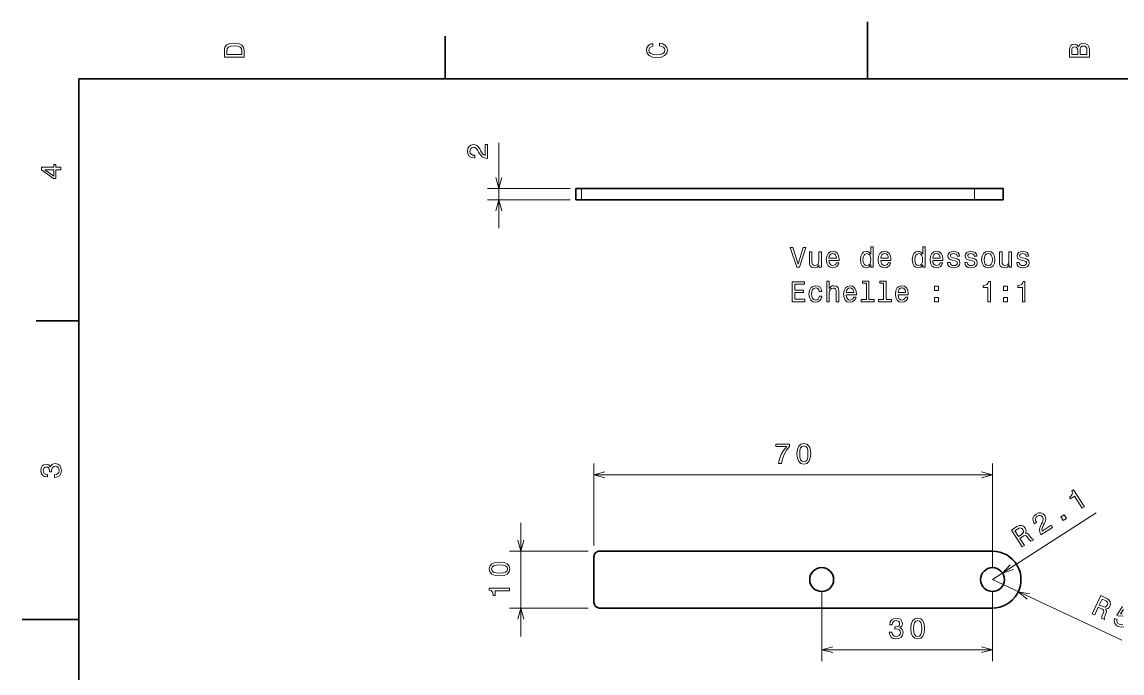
# Model space of a CAD drawing. Extents: x 0 to 297, y 0 to 210.
# Drawn here: x 0 to 193.2, y 95.6 to 210 of the extents above; entities that cross this region are included whole.
import ezdxf

# ---------------------------------------------------------------- set-up
doc = ezdxf.new("R2010")
doc.units = 0

msp = doc.modelspace()

# ---------------------------------------------------------------- linework, layer by layer
at = {"color": 7, "lineweight": 35, "ltscale": 0.25}
for p, q in [((148.5, 200), (148.5, 210)), ((10, 105), (0, 105))]:
    msp.add_line(p, q, dxfattribs=at)
at = {"color": 7, "lineweight": 35, "ltscale": 0.1875}
for p, q in [((74.300003, 200), (74.300003, 207.5)), ((10, 157.5), (2.5, 157.5))]:
    msp.add_line(p, q, dxfattribs=at)
at = {"color": 7, "lineweight": 35}
for p, q in [((287, 200), (10, 200)), ((10, 200), (10, 10)), ((167.270493, 180.755524), (98.270485, 180.755524)), ((167.270493, 178.755524), (98.270485, 178.755524)), ((101.427925, 117.029846), (170.427917, 117.029846)), ((170.427917, 107.029846), (101.427925, 107.029846))]:
    msp.add_line(p, q, dxfattribs=at)
at = {"color": 7, "lineweight": 13, "ltscale": 0.375901}
msp.add_line((83.746895, 173.755524), (83.746895, 188.79155), dxfattribs=at)
at = {"color": 7, "lineweight": 13, "ltscale": 0.36309}
for p, q in [((96.270485, 180.755524), (81.746895, 180.755524)), ((96.270485, 178.755524), (81.746895, 178.755524))]:
    msp.add_line(p, q, dxfattribs=at)
at = {"color": 7, "lineweight": 35, "ltscale": 0.025}
for p, q in [((98.270485, 180.755524), (97.270485, 180.755524)), ((98.270485, 178.755524), (97.270485, 178.755524))]:
    msp.add_line(p, q, dxfattribs=at)
at = {"color": 7, "lineweight": 35, "ltscale": 0.05}
for p, q in [((97.270485, 178.755524), (97.270485, 180.755524)), ((172.270493, 178.755524), (172.270493, 180.755524))]:
    msp.add_line(p, q, dxfattribs=at)
at = {"color": 7, "lineweight": 13, "ltscale": 0.05}
for p, q in [((98.270485, 178.755524), (98.270485, 180.755524)), ((167.270493, 178.755524), (167.270493, 180.755524))]:
    msp.add_line(p, q, dxfattribs=at)
at = {"color": 7, "lineweight": 35, "ltscale": 0.125}
for p, q in [((172.270493, 180.755524), (167.270493, 180.755524)), ((172.270493, 178.755524), (167.270493, 178.755524))]:
    msp.add_line(p, q, dxfattribs=at)
at = {"color": 7, "lineweight": 13, "ltscale": 0.359854}
msp.add_line((100.427925, 118.029846), (100.427925, 132.423996), dxfattribs=at)
at = {"color": 7, "lineweight": 13, "ltscale": 0.459854}
msp.add_line((170.427917, 114.029846), (170.427917, 132.423996), dxfattribs=at)
at = {"color": 7, "lineweight": 13}
for p, q in [((100.427925, 130.423996), (170.427917, 130.423996)), ((170.427917, 112.029846), (188.608337, 123.77462)), ((87.579315, 102.029846), (87.579315, 122.029846)), ((170.427917, 112.029846), (193.145233, 101.397217)), ((140.427917, 99.720634), (170.427917, 99.720634))]:
    msp.add_line(p, q, dxfattribs=at)
at = {"color": 7, "lineweight": 13, "ltscale": 0.346215}
for p, q in [((99.427925, 117.029846), (85.579315, 117.029846)), ((99.427925, 107.029846), (85.579315, 107.029846))]:
    msp.add_line(p, q, dxfattribs=at)
at = {"color": 7, "lineweight": 35, "ltscale": 0.2}
msp.add_line((100.427925, 108.029846), (100.427925, 116.029846), dxfattribs=at)
at = {"color": 7, "lineweight": 13, "ltscale": 0.30773}
for p, q in [((140.427917, 110.029846), (140.427917, 97.720634)), ((170.427917, 110.029846), (170.427917, 97.720634))]:
    msp.add_line(p, q, dxfattribs=at)
at = {"color": 7, "lineweight": 13}
for points in [[(35.533215, 204.994965), (35.533215, 203.829971), (39.033215, 203.829971), (39.033215, 204.994965), (38.922264, 205.544678), (38.584366, 205.953171), (38.034657, 206.205338), (37.283215, 206.296112), (36.516644, 206.215424), (36.21405, 206.114563), (35.971977, 205.973343), (35.644165, 205.56485), (35.563473, 205.297562)], [(35.951801, 204.959656), (36.027451, 205.342941), (36.259438, 205.605194), (36.672985, 205.761536), (37.283215, 205.811966), (37.873272, 205.756485), (38.286816, 205.600143), (38.533936, 205.332855), (38.614628, 204.959656), (38.614628, 204.298996), (35.951801, 204.298996)], [(111.93206, 205.817017), (112.35569, 205.716141), (112.658287, 205.549713), (112.844887, 205.317734), (112.905403, 205.045395), (112.814629, 204.71759), (112.54229, 204.460388), (112.098488, 204.28891), (111.483215, 204.233429), (110.872986, 204.28891), (110.424141, 204.455338), (110.151802, 204.71254), (110.055984, 205.045395), (110.106415, 205.287476), (110.247627, 205.494247), (110.474571, 205.655624), (110.787247, 205.766571), (110.787247, 206.245682), (110.308144, 206.094391), (109.94503, 205.832138), (109.718086, 205.474075), (109.637398, 205.045395), (109.763474, 204.510818), (110.116501, 204.10231), (110.696472, 203.840057), (111.483215, 203.749283), (112.269958, 203.840057), (112.84993, 204.10231), (113.208, 204.510818), (113.329041, 205.045395), (113.233215, 205.51442), (112.965927, 205.892654), (112.527161, 206.159943), (111.93206, 206.301163)], [(185.542007, 205.630417), (185.249496, 205.983429), (185.052811, 206.074219), (184.81073, 206.104477), (184.432495, 206.03891), (184.160156, 205.842224), (183.993729, 205.524506), (183.933212, 205.080704), (183.933212, 203.835022), (187.433212, 203.835022), (187.433212, 205.151306), (187.36261, 205.620331), (187.155838, 205.968307), (186.828018, 206.185165), (186.384216, 206.260818), (186.08667, 206.215424), (185.839554, 206.094391), (185.65799, 205.897705)], [(185.385666, 204.984879), (185.385666, 204.298996), (184.351807, 204.298996), (184.351807, 205.025223), (184.382065, 205.297562), (184.472839, 205.489197), (184.629181, 205.605194), (184.86116, 205.645538), (185.093155, 205.600143), (185.254532, 205.479111), (185.355408, 205.272339)], [(187.014618, 205.095825), (187.014618, 204.298996), (185.809296, 204.298996), (185.809296, 205.050446), (185.844589, 205.368164), (185.9505, 205.595108), (186.132065, 205.731277), (186.394302, 205.776657), (186.671692, 205.731277), (186.863327, 205.605194), (186.979324, 205.393372)], [(81.746895, 186.042984), (81.746895, 188.448608), (81.313179, 188.448608), (81.313179, 186.547302), (81.076149, 186.653214), (80.879463, 186.834778), (80.521393, 187.394577), (80.370094, 187.692123), (80.153236, 188.024979), (79.901077, 188.262009), (79.603523, 188.398178), (79.265625, 188.448608), (78.841995, 188.362869), (78.509148, 188.125839), (78.297333, 187.762726), (78.22168, 187.293701), (78.307419, 186.809555), (78.544449, 186.441406), (78.922691, 186.204376), (79.421967, 186.123672), (79.492577, 186.123672), (79.492577, 186.582611), (79.452225, 186.582611), (79.109291, 186.628006), (78.857124, 186.764175), (78.695747, 186.981033), (78.640266, 187.268494), (78.690704, 187.561005), (78.81678, 187.777863), (79.013466, 187.919067), (79.260582, 187.969498), (79.492577, 187.934204), (79.689262, 187.838379), (79.860733, 187.676987), (80.012024, 187.455093), (80.173409, 187.157547), (80.486092, 186.6633), (80.818939, 186.315323), (81.222404, 186.108551), (81.731766, 186.042984)], [(6.833213, 184.02739), (6.833213, 184.481277), (5.965778, 184.481277), (5.965778, 184.98056), (5.56232, 184.98056), (5.56232, 184.481277), (3.408862, 184.481277), (3.408862, 184.022339), (5.521974, 182.489197), (5.965778, 182.489197), (5.965778, 184.02739)], [(5.56232, 182.912827), (3.993876, 184.02739), (5.56232, 184.02739)], [(137.166031, 170.403946), (136.288498, 167.423386), (135.385773, 170.403946), (134.906662, 170.403946), (136.036346, 166.898895), (136.540665, 166.898895), (137.645126, 170.403946)], [(149.052917, 167.31749), (149.052917, 166.898895), (149.496719, 166.898895), (149.496719, 170.519928), (149.057953, 170.519928), (149.057953, 169.193558), (148.720062, 169.576843), (148.51329, 169.667633), (148.27626, 169.702927), (147.84758, 169.602066), (147.514725, 169.319641), (147.297867, 168.865753), (147.222229, 168.255524), (147.297867, 167.645294), (147.514725, 167.186356), (147.84758, 166.898895), (148.27626, 166.80307), (148.51329, 166.838379), (148.725098, 166.929153)], [(158.16098, 167.31749), (158.16098, 166.898895), (158.604782, 166.898895), (158.604782, 170.519928), (158.166031, 170.519928), (158.166031, 169.193558), (157.828125, 169.576843), (157.621353, 169.667633), (157.384323, 169.702927), (156.955658, 169.602066), (156.622803, 169.319641), (156.405945, 168.865753), (156.330292, 168.255524), (156.405945, 167.645294), (156.622803, 167.186356), (156.955658, 166.898895), (157.384323, 166.80307), (157.621353, 166.838379), (157.833176, 166.929153)], [(140.368469, 169.607101), (139.924667, 169.607101), (139.924667, 168.043701), (139.874237, 167.680603), (139.727982, 167.41835), (139.501038, 167.256958), (139.203491, 167.206528), (138.966461, 167.246872), (138.815155, 167.36792), (138.729431, 167.574692), (138.709259, 167.867188), (138.709259, 169.607101), (138.265442, 169.607101), (138.265442, 167.826843), (138.280579, 167.468781), (138.376404, 167.171234), (138.668915, 166.898895), (139.137924, 166.80307), (139.390091, 166.838379), (139.606949, 166.929153), (139.793549, 167.085495), (139.944839, 167.312439), (139.944839, 166.898895), (140.368469, 166.898895)], [(141.704926, 168.124405), (143.480148, 168.124405), (143.485184, 168.331177), (143.404495, 168.911148), (143.182602, 169.344864), (142.829575, 169.607101), (142.36055, 169.702927), (141.901611, 169.602066), (141.548584, 169.319641), (141.32164, 168.860718), (141.240952, 168.255524), (141.316605, 167.635208), (141.543549, 167.18132), (141.891525, 166.898895), (142.345428, 166.80307), (142.7388, 166.868637), (143.061554, 167.0401), (143.298584, 167.312439), (143.434753, 167.675552), (142.996002, 167.675552), (142.905212, 167.473816), (142.774094, 167.322525), (142.400894, 167.201492), (142.113434, 167.256958), (141.896576, 167.433472), (141.755356, 167.720947), (141.704926, 168.109268)], [(141.704926, 168.497604), (141.760406, 168.845581), (141.896576, 169.102783), (142.103348, 169.259125), (142.375687, 169.314606), (142.642975, 169.259125), (142.849747, 169.102783), (142.97583, 168.845581), (143.02121, 168.497604)], [(148.351898, 169.30452), (148.644409, 169.233917), (148.866318, 169.037231), (148.997437, 168.709412), (149.047867, 168.255524), (148.997437, 167.796585), (148.866318, 167.468781), (148.644409, 167.267044), (148.351898, 167.201492), (148.074524, 167.267044), (147.862717, 167.468781), (147.721497, 167.801636), (147.676117, 168.255524), (147.721497, 168.704376), (147.862717, 169.032181), (148.074524, 169.233917)], [(150.813004, 168.124405), (152.588211, 168.124405), (152.593262, 168.331177), (152.512573, 168.911148), (152.290665, 169.344864), (151.937637, 169.607101), (151.468628, 169.702927), (151.009689, 169.602066), (150.656662, 169.319641), (150.429718, 168.860718), (150.34903, 168.255524), (150.424667, 167.635208), (150.651611, 167.18132), (150.999603, 166.898895), (151.453491, 166.80307), (151.846863, 166.868637), (152.169632, 167.0401), (152.406662, 167.312439), (152.542831, 167.675552), (152.104065, 167.675552), (152.01329, 167.473816), (151.882172, 167.322525), (151.508972, 167.201492), (151.221497, 167.256958), (151.004639, 167.433472), (150.863434, 167.720947), (150.813004, 168.109268)], [(150.813004, 168.497604), (150.868469, 168.845581), (151.004639, 169.102783), (151.211411, 169.259125), (151.483749, 169.314606), (151.751038, 169.259125), (151.957809, 169.102783), (152.083893, 168.845581), (152.129288, 168.497604)], [(157.459976, 169.30452), (157.752487, 169.233917), (157.97438, 169.037231), (158.105515, 168.709412), (158.155945, 168.255524), (158.105515, 167.796585), (157.97438, 167.468781), (157.752487, 167.267044), (157.459976, 167.201492), (157.182602, 167.267044), (156.970779, 167.468781), (156.829575, 167.801636), (156.78418, 168.255524), (156.829575, 168.704376), (156.970779, 169.032181), (157.182602, 169.233917)], [(159.921066, 168.124405), (161.696289, 168.124405), (161.701324, 168.331177), (161.620636, 168.911148), (161.398743, 169.344864), (161.045715, 169.607101), (160.576691, 169.702927), (160.117752, 169.602066), (159.764725, 169.319641), (159.537781, 168.860718), (159.457092, 168.255524), (159.532745, 167.635208), (159.759689, 167.18132), (160.107666, 166.898895), (160.561554, 166.80307), (160.954926, 166.868637), (161.277695, 167.0401), (161.514725, 167.312439), (161.650894, 167.675552), (161.212128, 167.675552), (161.121353, 167.473816), (160.990234, 167.322525), (160.617035, 167.201492), (160.329575, 167.256958), (160.112717, 167.433472), (159.971497, 167.720947), (159.921066, 168.109268)], [(159.921066, 168.497604), (159.976547, 168.845581), (160.112717, 169.102783), (160.319489, 169.259125), (160.591827, 169.314606), (160.859116, 169.259125), (161.065887, 169.102783), (161.191956, 168.845581), (161.23735, 168.497604)], [(163.895126, 168.477432), (163.466461, 168.578293), (163.148743, 168.69429), (163.042831, 168.93132), (163.07309, 169.097748), (163.178986, 169.218781), (163.350464, 169.294434), (163.59758, 169.324692), (163.83461, 169.294434), (164.02121, 169.203644), (164.142242, 169.06749), (164.192688, 168.885925), (164.626404, 168.885925), (164.626404, 168.896011), (164.550751, 169.223816), (164.343979, 169.481033), (164.02121, 169.64241), (163.59758, 169.702927), (163.168915, 169.64241), (162.856232, 169.475983), (162.659546, 169.228867), (162.59903, 168.916183), (162.644409, 168.613586), (162.785614, 168.401779), (163.017609, 168.250473), (163.355499, 168.144577), (163.849747, 168.023529), (164.152344, 167.897461), (164.233032, 167.796585), (164.26329, 167.645294), (164.217896, 167.458694), (164.096863, 167.31749), (163.900177, 167.2267), (163.637924, 167.196442), (163.36055, 167.2267), (163.158813, 167.332611), (163.022659, 167.504089), (162.967178, 167.741119), (162.538498, 167.741119), (162.609116, 167.337662), (162.815887, 167.045151), (163.143692, 166.868637), (163.59758, 166.80307), (164.07164, 166.868637), (164.419632, 167.045151), (164.631439, 167.327576), (164.707092, 167.695724), (164.651611, 168.013443), (164.49527, 168.230301), (164.238068, 168.371521)], [(166.931152, 168.477432), (166.502472, 168.578293), (166.184753, 168.69429), (166.078857, 168.93132), (166.1091, 169.097748), (166.215012, 169.218781), (166.38649, 169.294434), (166.633606, 169.324692), (166.870636, 169.294434), (167.057236, 169.203644), (167.178268, 169.06749), (167.228699, 168.885925), (167.662415, 168.885925), (167.662415, 168.896011), (167.586777, 169.223816), (167.380005, 169.481033), (167.057236, 169.64241), (166.633606, 169.702927), (166.204926, 169.64241), (165.892242, 169.475983), (165.695557, 169.228867), (165.63504, 168.916183), (165.680435, 168.613586), (165.82164, 168.401779), (166.053635, 168.250473), (166.391525, 168.144577), (166.885773, 168.023529), (167.188354, 167.897461), (167.269043, 167.796585), (167.299316, 167.645294), (167.253922, 167.458694), (167.132889, 167.31749), (166.936203, 167.2267), (166.67395, 167.196442), (166.396576, 167.2267), (166.194839, 167.332611), (166.05867, 167.504089), (166.003204, 167.741119), (165.574524, 167.741119), (165.645126, 167.337662), (165.851898, 167.045151), (166.179718, 166.868637), (166.633606, 166.80307), (167.107666, 166.868637), (167.455658, 167.045151), (167.667465, 167.327576), (167.743118, 167.695724), (167.687637, 168.013443), (167.531296, 168.230301), (167.274094, 168.371521)], [(168.509689, 168.250473), (168.590378, 167.635208), (168.822357, 167.18132), (169.190521, 166.898895), (169.684753, 166.80307), (170.17395, 166.898895), (170.542099, 167.17627), (170.774094, 167.630157), (170.859833, 168.250473), (170.774094, 168.865753), (170.542099, 169.324692), (170.17395, 169.602066), (169.684753, 169.702927), (169.190521, 169.602066), (168.822357, 169.319641), (168.590378, 168.865753)], [(168.963577, 168.255524), (169.008972, 168.709412), (169.150177, 169.037231), (169.377121, 169.238953), (169.684753, 169.309555), (169.98735, 169.238953), (170.214294, 169.042267), (170.355499, 168.709412), (170.405945, 168.255524), (170.355499, 167.796585), (170.214294, 167.46373), (169.98735, 167.262009), (169.684753, 167.196442), (169.377121, 167.262009), (169.150177, 167.46373), (169.008972, 167.796585)], [(173.764725, 169.607101), (173.320923, 169.607101), (173.320923, 168.043701), (173.270493, 167.680603), (173.124237, 167.41835), (172.897293, 167.256958), (172.599731, 167.206528), (172.362701, 167.246872), (172.211411, 167.36792), (172.125671, 167.574692), (172.105499, 167.867188), (172.105499, 169.607101), (171.661697, 169.607101), (171.661697, 167.826843), (171.676834, 167.468781), (171.772644, 167.171234), (172.065155, 166.898895), (172.53418, 166.80307), (172.786346, 166.838379), (173.003204, 166.929153), (173.189789, 167.085495), (173.341095, 167.312439), (173.341095, 166.898895), (173.764725, 166.898895)], [(176.039215, 168.477432), (175.61055, 168.578293), (175.292816, 168.69429), (175.18692, 168.93132), (175.217178, 169.097748), (175.32309, 169.218781), (175.494553, 169.294434), (175.741669, 169.324692), (175.978699, 169.294434), (176.165298, 169.203644), (176.286346, 169.06749), (176.336777, 168.885925), (176.770493, 168.885925), (176.770493, 168.896011), (176.694839, 169.223816), (176.488068, 169.481033), (176.165298, 169.64241), (175.741669, 169.702927), (175.312988, 169.64241), (175.00032, 169.475983), (174.803635, 169.228867), (174.743103, 168.916183), (174.788498, 168.613586), (174.929718, 168.401779), (175.161697, 168.250473), (175.499603, 168.144577), (175.993835, 168.023529), (176.296417, 167.897461), (176.377121, 167.796585), (176.407379, 167.645294), (176.361984, 167.458694), (176.240952, 167.31749), (176.044266, 167.2267), (175.782013, 167.196442), (175.504639, 167.2267), (175.302917, 167.332611), (175.166748, 167.504089), (175.111267, 167.741119), (174.682587, 167.741119), (174.753204, 167.337662), (174.959961, 167.045151), (175.287781, 166.868637), (175.741669, 166.80307), (176.215729, 166.868637), (176.563721, 167.045151), (176.775528, 167.327576), (176.851181, 167.695724), (176.7957, 168.013443), (176.639374, 168.230301), (176.382156, 168.371521)], [(135.229431, 160.852066), (137.448441, 160.852066), (137.448441, 161.275696), (135.693405, 161.275696), (135.693405, 162.460861), (137.256805, 162.460861), (137.256805, 162.87944), (135.693405, 162.87944), (135.693405, 163.928436), (137.408096, 163.928436), (137.408096, 164.352066), (135.229431, 164.352066)], [(141.316605, 160.852066), (141.760406, 160.852066), (141.760406, 162.415466), (141.805801, 162.773529), (141.952042, 163.035782), (142.179001, 163.197174), (142.481583, 163.25769), (142.723663, 163.20726), (142.874954, 163.071091), (142.950607, 162.844147), (142.97583, 162.54155), (142.97583, 160.852066), (143.419632, 160.852066), (143.419632, 162.632324), (143.39946, 162.990387), (143.30867, 163.287949), (143.011124, 163.560272), (142.54715, 163.656097), (142.294983, 163.620804), (142.078125, 163.524979), (141.896576, 163.373672), (141.760406, 163.166901), (141.760406, 164.473099), (141.316605, 164.473099)], [(148.27121, 164.099899), (148.27121, 161.225266), (147.358383, 161.225266), (147.358383, 160.852066), (149.622803, 160.852066), (149.622803, 161.225266), (148.715012, 161.225266), (148.715012, 164.473099), (147.575241, 164.473099), (147.575241, 164.099899)], [(151.307236, 164.099899), (151.307236, 161.225266), (150.394409, 161.225266), (150.394409, 160.852066), (152.658813, 160.852066), (152.658813, 161.225266), (151.751038, 161.225266), (151.751038, 164.473099), (150.611267, 164.473099), (150.611267, 164.099899)], [(169.593979, 160.852066), (170.052917, 160.852066), (170.052917, 164.377289), (169.709976, 164.377289), (169.619202, 164.069641), (169.437637, 163.862869), (169.160263, 163.741837), (168.776978, 163.701492), (168.776978, 163.343414), (169.593979, 163.343414)], [(175.666016, 160.852066), (176.124954, 160.852066), (176.124954, 164.377289), (175.782013, 164.377289), (175.691238, 164.069641), (175.509674, 163.862869), (175.2323, 163.741837), (174.849014, 163.701492), (174.849014, 163.343414), (175.666016, 163.343414)], [(140.005356, 162.662582), (140.444122, 162.662582), (140.353348, 163.06604), (140.13649, 163.383774), (139.798584, 163.58046), (139.359833, 163.656097), (138.875687, 163.555237), (138.507523, 163.272812), (138.275543, 162.813889), (138.194839, 162.198608), (138.270493, 161.588379), (138.497437, 161.134491), (138.855499, 160.852066), (139.344696, 160.756241), (139.778412, 160.831894), (140.116318, 161.043701), (140.348297, 161.376556), (140.449173, 161.820358), (140.025543, 161.820358), (139.94989, 161.537949), (139.80867, 161.326126), (139.606949, 161.195007), (139.359833, 161.154663), (139.0522, 161.220215), (138.830292, 161.421951), (138.694122, 161.749756), (138.648727, 162.213745), (138.694122, 162.667633), (138.835327, 162.995438), (139.062286, 163.197174), (139.359833, 163.267776), (139.62207, 163.222382), (139.818756, 163.106384), (139.94989, 162.914749)], [(144.740952, 162.077576), (146.516174, 162.077576), (146.52121, 162.284348), (146.440521, 162.864319), (146.218613, 163.298035), (145.865601, 163.560272), (145.396576, 163.656097), (144.937637, 163.555237), (144.58461, 163.272812), (144.357666, 162.813889), (144.276978, 162.208694), (144.352631, 161.588379), (144.579575, 161.134491), (144.927551, 160.852066), (145.381439, 160.756241), (145.774811, 160.821808), (146.09758, 160.993271), (146.33461, 161.26561), (146.470779, 161.628723), (146.032013, 161.628723), (145.941238, 161.426987), (145.81012, 161.275696), (145.43692, 161.154663), (145.14946, 161.210129), (144.932602, 161.386642), (144.791382, 161.674118), (144.740952, 162.062439)], [(144.740952, 162.450775), (144.796432, 162.798752), (144.932602, 163.055954), (145.139374, 163.212296), (145.411697, 163.267776), (145.679001, 163.212296), (145.885773, 163.055954), (146.011841, 162.798752), (146.057236, 162.450775)], [(153.84903, 162.077576), (155.624237, 162.077576), (155.629288, 162.284348), (155.548584, 162.864319), (155.326691, 163.298035), (154.973663, 163.560272), (154.504639, 163.656097), (154.045715, 163.555237), (153.692688, 163.272812), (153.465744, 162.813889), (153.38504, 162.208694), (153.460693, 161.588379), (153.687637, 161.134491), (154.035629, 160.852066), (154.489517, 160.756241), (154.882889, 160.821808), (155.205658, 160.993271), (155.442688, 161.26561), (155.578857, 161.628723), (155.140091, 161.628723), (155.049316, 161.426987), (154.918182, 161.275696), (154.544983, 161.154663), (154.257523, 161.210129), (154.040665, 161.386642), (153.89946, 161.674118), (153.84903, 162.062439)], [(153.84903, 162.450775), (153.904495, 162.798752), (154.040665, 163.055954), (154.247437, 163.212296), (154.519775, 163.267776), (154.787064, 163.212296), (154.993835, 163.055954), (155.119919, 162.798752), (155.165314, 162.450775)], [(160.228699, 162.808838), (160.924667, 162.808838), (160.924667, 163.560272), (160.228699, 163.560272)], [(172.372803, 162.808838), (173.068756, 162.808838), (173.068756, 163.560272), (172.372803, 163.560272)], [(160.228699, 160.852066), (160.924667, 160.852066), (160.924667, 161.6035), (160.228699, 161.6035)], [(172.372803, 160.852066), (173.068756, 160.852066), (173.068756, 161.6035), (172.372803, 161.6035)], [(132.858902, 132.423996), (133.368271, 132.423996), (133.534698, 133.256134), (133.827209, 134.032791), (134.240753, 134.753967), (134.780365, 135.429764), (134.780365, 135.848343), (132.379791, 135.848343), (132.379791, 135.38942), (134.296234, 135.38942), (133.74147, 134.708572), (133.322876, 133.997482), (133.030365, 133.240997)], [(136.080521, 134.133652), (136.156158, 133.341858), (136.393188, 132.777023), (136.771439, 132.434082), (137.295929, 132.323135), (137.815384, 132.434082), (138.193634, 132.777023), (138.425629, 133.341858), (138.506317, 134.133652), (138.425629, 134.920395), (138.329803, 135.233078), (138.193634, 135.49028), (137.815384, 135.833221), (137.295929, 135.949219), (136.771439, 135.833221), (136.393188, 135.485229), (136.156158, 134.920395)], [(136.564667, 134.133652), (136.605011, 134.743881), (136.731094, 135.182648), (136.958038, 135.43985), (137.295929, 135.530624), (137.628784, 135.43985), (137.855743, 135.182648), (137.981812, 134.743881), (138.022156, 134.133652), (137.981812, 133.518372), (137.855743, 133.07962), (137.628784, 132.822418), (137.295929, 132.736679), (136.958038, 132.822418), (136.731094, 133.07962), (136.605011, 133.518372)], [(5.73379, 129.979111), (5.769093, 129.979111), (6.253242, 130.059799), (6.616354, 130.296829), (6.848343, 130.670029), (6.934078, 131.164276), (6.848343, 131.688766), (6.626441, 132.082138), (6.273415, 132.334305), (5.819525, 132.425079), (5.521974, 132.384735), (5.279899, 132.273788), (5.0933, 132.092224), (4.957133, 131.850143), (4.684798, 132.177963), (4.251081, 132.293961), (3.857709, 132.218307), (3.560158, 132.00145), (3.373559, 131.648422), (3.307997, 131.164276), (3.388689, 130.710388), (3.610591, 130.362396), (3.963617, 130.135452), (4.432637, 130.059799), (4.46794, 130.059799), (4.46794, 130.508652), (4.145173, 130.548996), (3.913184, 130.680115), (3.771974, 130.891937), (3.721542, 131.189484), (3.761888, 131.451736), (3.867795, 131.643372), (4.039265, 131.759369), (4.271254, 131.804764), (4.518372, 131.759369), (4.684798, 131.638336), (4.785663, 131.426514), (4.815922, 131.139053), (4.810879, 130.942368), (5.209294, 130.942368), (5.199208, 131.189484), (5.244596, 131.507217), (5.365634, 131.744247), (5.56232, 131.885452), (5.819525, 131.935883), (6.112032, 131.880417), (6.328891, 131.734161), (6.465058, 131.502167), (6.510447, 131.194534), (6.460014, 130.876801), (6.308718, 130.644821), (6.066643, 130.498566), (5.73379, 130.443085)], [(186.171722, 124.581581), (186.55722, 124.830612), (184.644318, 127.791687), (184.356262, 127.605606), (184.44696, 127.297935), (184.406647, 127.025734), (184.239349, 126.773552), (183.93927, 126.531685), (184.133575, 126.230911), (184.819824, 126.674248)], [(178.938049, 119.908539), (180.95871, 121.213898), (180.723358, 121.578209), (179.126312, 120.546509), (179.086639, 120.803078), (179.132416, 121.066803), (179.408356, 121.671333), (179.576172, 121.959885), (179.738098, 122.322655), (179.800354, 122.663086), (179.753265, 122.986908), (179.612274, 123.298096), (179.310394, 123.607407), (178.930664, 123.758377), (178.510742, 123.739258), (178.075714, 123.548294), (177.715576, 123.213562), (177.534943, 122.81469), (177.541107, 122.368362), (177.744232, 121.90519), (177.782562, 121.845886), (178.16806, 122.094917), (178.146149, 122.128807), (177.998199, 122.441498), (177.975739, 122.727196), (178.070313, 122.980423), (178.281677, 123.183014), (178.554749, 123.29937), (178.805328, 123.311142), (179.03064, 123.222557), (179.207123, 123.042351), (179.303345, 122.828331), (179.32959, 122.611122), (179.287079, 122.379524), (179.18277, 122.132027), (179.020416, 121.835007), (178.774933, 121.304184), (178.663269, 120.83577), (178.708496, 120.384674), (178.92984, 119.921242)], [(182.817535, 122.414726), (183.40213, 122.792381), (182.994354, 123.423569), (182.40976, 123.045914)], [(175.636871, 117.775932), (176.030823, 118.030434), (175.229004, 119.271629), (175.631439, 119.531609), (175.936188, 119.710464), (176.160889, 119.771568), (176.352875, 119.697456), (176.556671, 119.474884), (176.824158, 119.107315), (177.011047, 118.873802), (177.157654, 118.758377), (177.602448, 119.045715), (177.550446, 119.126205), (177.376404, 119.181877), (177.200195, 119.380264), (176.864044, 119.835556), (176.564911, 120.14064), (176.396301, 120.187836), (176.191803, 120.169807), (176.292847, 120.38517), (176.315674, 120.610062), (176.271515, 120.845718), (176.151886, 121.086655), (175.862701, 121.404175), (175.520844, 121.561592), (175.137268, 121.541946), (174.720459, 121.350723), (173.737671, 120.715828)], [(174.842926, 120.919495), (175.117737, 121.061012), (175.351898, 121.098198), (175.562042, 121.023819), (175.750702, 120.81546), (175.867065, 120.542397), (175.84845, 120.320244), (175.70285, 120.118111), (175.449677, 119.924522), (174.996399, 119.631706), (174.364227, 120.61026)], [(83.869659, 112.682442), (84.661453, 112.758087), (85.226288, 112.995117), (85.569229, 113.37336), (85.680176, 113.897858), (85.569229, 114.417313), (85.226288, 114.795555), (84.661453, 115.027542), (83.869659, 115.108231), (83.082916, 115.027542), (82.770233, 114.931717), (82.513031, 114.795555), (82.17009, 114.417313), (82.0541, 113.897858), (82.17009, 113.37336), (82.518082, 112.995117), (83.082916, 112.758087)], [(83.869659, 113.166588), (83.25943, 113.20694), (82.820671, 113.333015), (82.563461, 113.559959), (82.472687, 113.897858), (82.563461, 114.230713), (82.820671, 114.457657), (83.25943, 114.58374), (83.869659, 114.624084), (84.48494, 114.58374), (84.923691, 114.457657), (85.180901, 114.230713), (85.266632, 113.897858), (85.180901, 113.559959), (84.923691, 113.333015), (84.48494, 113.20694)], [(85.579315, 110.07106), (85.579315, 110.529991), (82.0541, 110.529991), (82.0541, 110.18705), (82.36174, 110.096275), (82.568512, 109.914719), (82.689545, 109.637337), (82.729889, 109.254051), (83.087959, 109.254051), (83.087959, 110.07106)], [(187.944153, 106.039764), (188.368927, 105.840942), (188.995331, 107.179276), (189.42926, 106.976181), (189.742584, 106.812828), (189.913635, 106.654808), (189.952698, 106.452766), (189.872253, 106.161896), (189.702698, 105.74012), (189.603943, 105.457794), (189.583954, 105.27227), (190.063538, 105.047798), (190.104156, 105.134583), (190.05896, 105.311653), (190.133606, 105.566269), (190.341064, 106.092819), (190.440857, 106.508278), (190.391388, 106.676208), (190.267578, 106.839958), (190.503723, 106.868637), (190.706451, 106.968643), (190.882721, 107.131142), (191.023438, 107.360397), (191.139069, 107.774017), (191.091064, 108.147293), (190.870819, 108.461967), (190.487518, 108.713753), (189.427826, 109.209732)], [(190.187042, 108.381081), (190.45285, 108.223267), (190.608643, 108.044556), (190.657135, 107.826965), (190.580658, 107.556496), (190.41098, 107.31295), (190.21283, 107.210808), (189.964233, 107.226929), (189.665802, 107.338776), (189.177063, 107.567528), (189.670898, 108.622658)], [(152.289017, 102.820061), (152.289017, 102.78476), (152.36972, 102.300606), (152.60675, 101.937492), (152.97995, 101.705505), (153.474182, 101.619766), (153.998688, 101.705505), (154.392059, 101.927406), (154.644196, 102.280434), (154.734985, 102.734322), (154.694641, 103.031876), (154.583679, 103.273949), (154.40213, 103.460548), (154.160065, 103.596718), (154.487854, 103.869049), (154.603851, 104.302765), (154.528198, 104.696136), (154.31134, 104.99369), (153.958313, 105.18029), (153.474182, 105.24585), (153.020294, 105.165161), (152.672302, 104.94326), (152.445358, 104.590233), (152.36972, 104.121208), (152.36972, 104.085907), (152.818558, 104.085907), (152.858902, 104.408676), (152.990021, 104.640663), (153.201843, 104.781876), (153.49939, 104.832306), (153.761642, 104.791962), (153.953278, 104.68605), (154.069275, 104.51458), (154.114655, 104.282593), (154.069275, 104.035477), (153.948242, 103.869049), (153.73642, 103.768188), (153.448959, 103.737923), (153.252274, 103.742966), (153.252274, 103.344551), (153.49939, 103.354637), (153.817108, 103.30925), (154.054138, 103.188217), (154.195374, 102.991531), (154.245789, 102.734322), (154.190308, 102.441818), (154.044067, 102.22496), (153.812073, 102.088791), (153.50444, 102.043404), (153.186707, 102.093834), (152.954727, 102.245132), (152.808472, 102.487206), (152.752991, 102.820061)], [(156.080536, 103.43029), (156.156158, 102.638504), (156.393219, 102.073662), (156.771454, 101.730721), (157.295929, 101.619766), (157.815399, 101.730721), (158.193634, 102.073662), (158.425629, 102.638504), (158.506317, 103.43029), (158.425629, 104.217033), (158.329803, 104.529709), (158.193634, 104.786919), (157.815399, 105.12986), (157.295929, 105.24585), (156.771454, 105.12986), (156.393219, 104.781876), (156.156158, 104.217033)], [(156.564667, 103.43029), (156.605011, 104.04052), (156.73111, 104.479279), (156.958038, 104.736481), (157.295929, 104.827263), (157.628784, 104.736481), (157.855743, 104.479279), (157.981812, 104.04052), (158.022156, 103.43029), (157.981812, 102.815018), (157.855743, 102.376251), (157.628784, 102.119049), (157.295929, 102.033318), (156.958038, 102.119049), (156.73111, 102.376251), (156.605011, 102.815018)]]:
    msp.add_lwpolyline(points, close=True, dxfattribs=at)
for points in [[(83.229256, 182.687378), (83.746895, 180.755524), (84.264534, 182.687378)], [(84.264534, 176.823669), (83.746895, 178.755524), (83.229256, 176.823669)], [(102.359779, 130.941635), (100.427925, 130.423996), (102.359779, 129.906357)], [(168.496063, 129.906357), (170.427917, 130.423996), (168.496063, 130.941635)], [(87.061676, 118.9617), (87.579315, 117.029846), (88.096954, 118.9617)], [(173.533661, 114.652458), (172.191864, 113.169373), (174.095459, 113.78286)], [(176.925568, 109.560211), (174.956451, 109.910309), (176.486725, 108.622559)], [(88.096954, 105.097992), (87.579315, 107.029846), (87.061676, 105.097992)], [(193.279572, 107.323425), (192.241638, 105.760101), (192.607025, 105.589073), (192.972443, 105.679764), (193.346802, 105.599213)], [(193.218109, 106.038086), (192.882629, 106.011345), (193.410309, 106.805641)], [(193.287567, 104.140198), (192.997467, 104.103355), (192.686188, 104.187798), (192.459076, 104.333076), (192.320984, 104.525787), (192.260895, 104.754356), (192.29715, 105.010239), (191.872345, 105.209061), (191.797546, 104.787483), (191.884521, 104.390396), (192.127899, 104.053764), (192.516052, 103.788559), (193.015869, 103.654854), (193.481476, 103.709785)], [(142.359772, 100.238274), (140.427917, 99.720634), (142.359772, 99.202995)], [(168.496063, 99.202995), (170.427917, 99.720634), (168.496063, 100.238274)]]:
    msp.add_lwpolyline(points, dxfattribs=at)
at = {"color": 7, "lineweight": 35}
for centre in [(140.427917, 112.029846), (170.427917, 112.029846)]:
    msp.add_circle(centre, 2.1, dxfattribs=at)
for centre, radius, start, end in [((101.427925, 116.029846), 1, 90.000003, 180.000005), ((170.427917, 112.029846), 5, 269.999997, 90.000003), ((101.427925, 108.029846), 1, 180.000005, 269.999997)]:
    msp.add_arc(centre, radius, start, end, dxfattribs=at)

doc.saveas('drawing.dxf')
